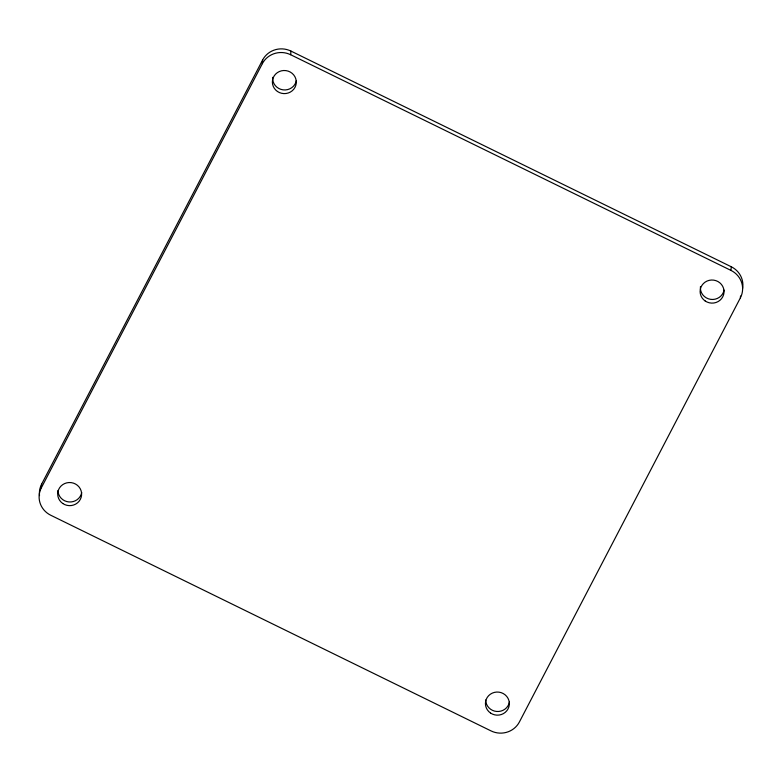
<?xml version="1.0" encoding="UTF-8"?>
<svg xmlns="http://www.w3.org/2000/svg" width="782" height="782" viewBox="0 0 782 782"><rect width="100%" height="100%" fill="white"/><g stroke="black" fill="none" stroke-linecap="round" stroke-linejoin="round"><path stroke-width="1.17" d="M740.525 296.007L740.388 297.834L519.395 721.982A21.114 20.391 4.3 0 1 491.047 730.916L50.742 515.24A21.114 20.391 4.3 0 1 41.338 487.821L41.612 484.166L262.605 60.019A21.114 20.391 4.3 0 1 290.953 51.084L731.258 266.76A21.114 20.391 4.3 0 1 742.538 288.822M41.338 487.821L262.332 63.674L262.605 60.019M740.388 297.834A21.114 20.391 4.3 0 0 730.984 270.416L290.679 54.74L290.953 51.084M730.984 270.416L731.258 266.76M262.332 63.674A21.114 20.391 4.3 0 1 290.679 54.74M39.511 495.612A21.114 20.391 4.3 0 1 41.612 484.166M509.434 702.07A11.965 11.554 4.3 0 1 485.7 700.017M81.709 492.552A11.965 11.554 4.3 0 1 57.976 490.51M724.093 290.112A11.965 11.554 4.3 0 1 710.584 299.34A11.965 11.554 4.3 0 1 700.447 286.603M296.388 80.526A11.965 11.554 4.3 0 1 283.016 89.842A11.965 11.554 4.3 0 1 272.693 77.32M490.519 713.028A11.965 11.554 4.3 0 0 509.307 704.68A11.965 11.554 4.3 0 0 492.337 693.096A11.965 11.554 4.3 0 0 490.519 713.028M62.785 503.51A11.965 11.554 4.3 0 0 81.582 495.162A11.965 11.554 4.3 0 0 64.613 483.579A11.965 11.554 4.3 0 0 62.785 503.51M705.198 300.992A11.965 11.554 4.3 0 0 723.985 292.654A11.965 11.554 4.3 0 0 707.016 281.07A11.965 11.554 4.3 0 0 705.198 300.992M277.463 91.484A11.965 11.554 4.3 0 0 296.251 83.136A11.965 11.554 4.3 0 0 279.291 71.553A11.965 11.554 4.3 0 0 277.463 91.484"/></g></svg>
